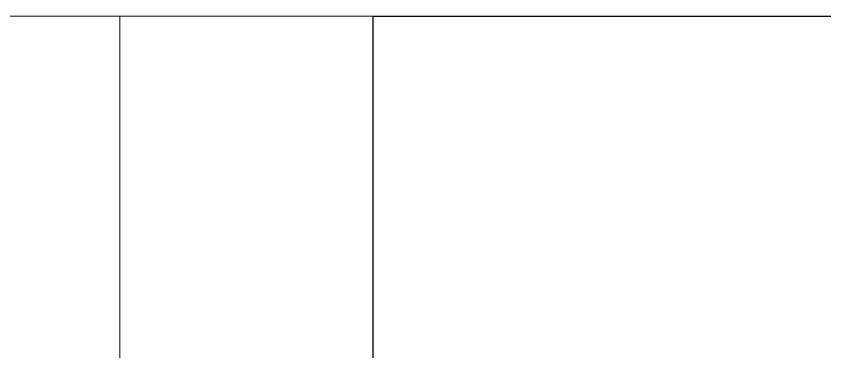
# Model space of a CAD drawing. Header units: inches. Extents: x -605 to 2991212, y -2872845 to 0.
# Drawn here: x 2772522.6 to 2772889.4, y -2487301.2 to -2487149.1 of the extents above; entities that cross this region are included whole.
import ezdxf

# ---------------------------------------------------------------- set-up
doc = ezdxf.new("R2010")
doc.units = ezdxf.units.IN
doc.header["$LTSCALE"] = 600
doc.header["$MEASUREMENT"] = 0
for name, color, linetype, lineweight in [('GB', 6, 'Continuous', 20), ('PV_COLUMN_LINE', 4, 'Continuous', 0), ('PV_STEEL LINE', 7, 'Continuous', 0), ('WALLS', 7, 'Continuous', 30)]:
    doc.layers.add(name, color=color, linetype=linetype, lineweight=lineweight)

# ---------------------------------------------------------------- blocks, each defined once
blk = doc.blocks.new('*U1330')
at = {"layer": 'PV_COLUMN_LINE', "linetype": 'Continuous', "lineweight": 15}
blk.add_lwpolyline([(688645.58, -227649.88), (688530.58, -227649.88), (688530.58, -227419.88), (688645.58, -227419.88)], dxfattribs=at)
blk = doc.blocks.new('45B')
at = {"color": 8, "linetype": 'ByBlock'}
blk.add_line((2176416.68, -2810214.87), (2176416.68, -2809984.87), dxfattribs=at)
at = {"layer": 'WALLS', "color": 8, "linetype": 'ByBlock'}
blk.add_line((2176416.68, -2810214.87), (2176416.68, -2809984.87), dxfattribs=at)
blk.add_lwpolyline([(2176416.68, -2809984.87), (2178066.68, -2809984.87)], dxfattribs=at)
at = {"layer": 'PV_STEEL LINE', "color": 8, "linetype": 'ByBlock'}
blk.add_blockref('*U1330', (1487771.1, -2582564.98), dxfattribs=at)

msp = doc.modelspace()

# ---------------------------------------------------------------- linework, layer by layer
at = {"layer": 'GB', "color": 1}
msp.add_lwpolyline([(2767404.61, -2487149.1), (2773704.66, -2487149.1), (2773704.66, -2487379.1), (2767404.61, -2487379.1)], close=True, dxfattribs=at)

# ---------------------------------------------------------------- block references
msp.add_blockref('45B', (596267.93, 322835.77), dxfattribs=at)

doc.saveas('drawing.dxf')
